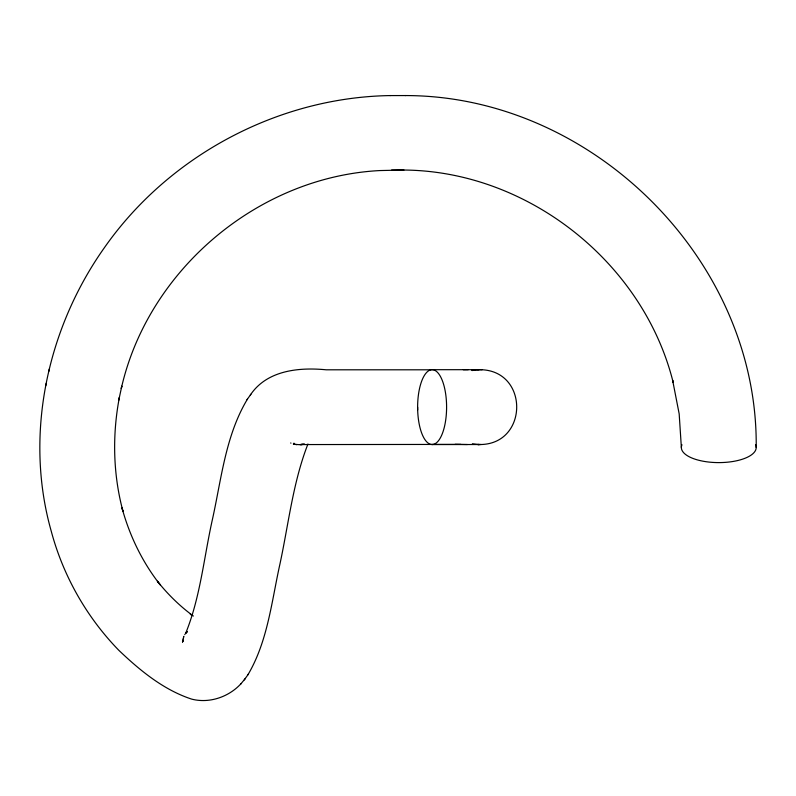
<?xml version="1.0" encoding="UTF-8"?>
<svg xmlns="http://www.w3.org/2000/svg" width="796" height="796" viewBox="0 0 796 796"><rect width="100%" height="100%" fill="white"/><g stroke="black" fill="none" stroke-linecap="round" stroke-linejoin="round"><path stroke-width="1.19" d="M390.269 95.57C278.013 97.321 168.792 155.668 104.465 247.586C47.143 328.4 23.98 435.054 51.242 531.191C63.153 575.836 86.625 617.228 118.853 650.332C139.937 670.451 163.598 689.923 191.667 699.117C209.438 703.714 228.969 696.938 241.178 683.515M182.722 640.909L182.513 642.014M182.762 640.74L182.861 640.213M182.931 639.894L183.08 639.228M48.805 371.434L49.332 369.036M45.72 385.831L46.267 383.324M183.15 638.919L183.309 638.293M183.388 637.994L183.657 637.128M183.707 636.989L183.956 636.312M182.692 641.576L183 640.79L182.543 641.954M307.943 444.009C292.978 482.346 288.59 523.798 279.983 563.837C271.635 601.259 267.794 641.218 247.924 674.789M247.516 398.995C225.547 435.372 221.417 478.933 212.373 519.659C203.895 557.568 200.383 597.219 185.627 633.407L187.368 631.606M184.771 634.601L185.02 634.173M245.397 678.421L240.511 684.291M248.422 674.083L244.253 679.903M250.342 395.015C266.939 370.15 299.097 367.175 326.251 369.802L431.362 369.802M247.029 399.682L250.869 394.269M185.747 633.188L185.677 633.298M186.224 632.621L187.418 631.507M304.221 443.77L299.744 444.715L294.759 444.317M471.938 370.538L479.252 369.692M300.828 444.606L302.619 444.457L300.679 444.606M431.92 444.526A37.422 14.487 90 0 0 444.745 388.806A37.422 14.487 90 0 0 419.651 388A37.422 14.487 90 0 0 431.92 444.526L479.401 444.526C528.464 445.064 529.459 370.379 480.336 369.692L432.288 369.692M405.134 95.57L405.462 95.56C592.125 95.619 758.359 260.173 756.2 447.511M391.582 170.046L403.94 170.026L379.881 170.563C258.332 176.802 148.036 269.774 121.281 388.498L121.808 386.1L118.793 400.08L119.35 397.582C112.176 435.203 113.042 474.456 123.022 511.49L121.997 507.898C129.569 535.678 142.335 562.115 160.155 584.781L157.389 581.229C167.817 594.313 179.846 606.154 193.358 616.034M477.789 369.712L478.615 369.692M301.505 444.546L300.371 444.566L460.834 444.417M478.336 444.526L481.092 444.506M463.332 369.742L468.237 369.692M389.94 95.58L405.462 95.56M471.799 369.692L475.54 369.692M482.058 369.752L479.461 369.692M455.093 444.327L467.401 444.526M478.535 444.526L472.386 443.78M403.622 170.036C527.549 170.822 643.347 262.262 673.197 382.478L672.65 380.379L679.177 413.89L681.366 447.511M296.868 444.656L295.047 444.387M294.311 443.362L293.794 443.243M293.505 444.009L294.122 444.178L293.356 443.959M290.659 442.984L290.978 443.113M192.264 615.427L190.264 614.134L192.343 615.487M417.661 410.01L417.611 407.114M755.573 444.765A37.422 15.094 0 0 1 718.778 462.605A37.422 15.094 0 0 1 681.983 444.765M479.401 444.526L477.7 444.506L479.401 444.526"/></g></svg>
